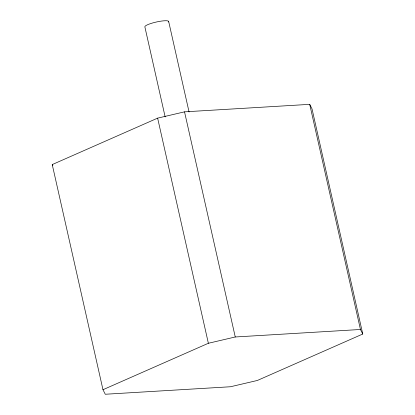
<?xml version="1.0" encoding="UTF-8"?>
<svg xmlns="http://www.w3.org/2000/svg" width="415" height="415" viewBox="0 0 415 415"><rect width="100%" height="100%" fill="white"/><g stroke="black" fill="none" stroke-linecap="round" stroke-linejoin="round"><path stroke-width="0.62" d="M52.238 164.573L157.633 118.135L184.525 111.843L309.714 104.347L312.023 108.886L362.762 334.023L257.367 380.462L230.475 386.754L105.286 394.25L102.977 389.711L52.238 164.573L52.819 165.704M102.977 389.711L208.372 343.272L235.258 336.98L360.453 329.484L362.762 334.023M309.714 104.347L360.453 329.484M168.646 21.383L189.064 111.983M184.525 111.843L235.258 336.98M165.154 116.916L144.882 26.939A12.217 2.184 -12.7 0 1 157.301 21.808A12.217 2.184 -12.7 0 1 168.506 21.995M157.633 118.135L208.372 343.272"/></g></svg>
